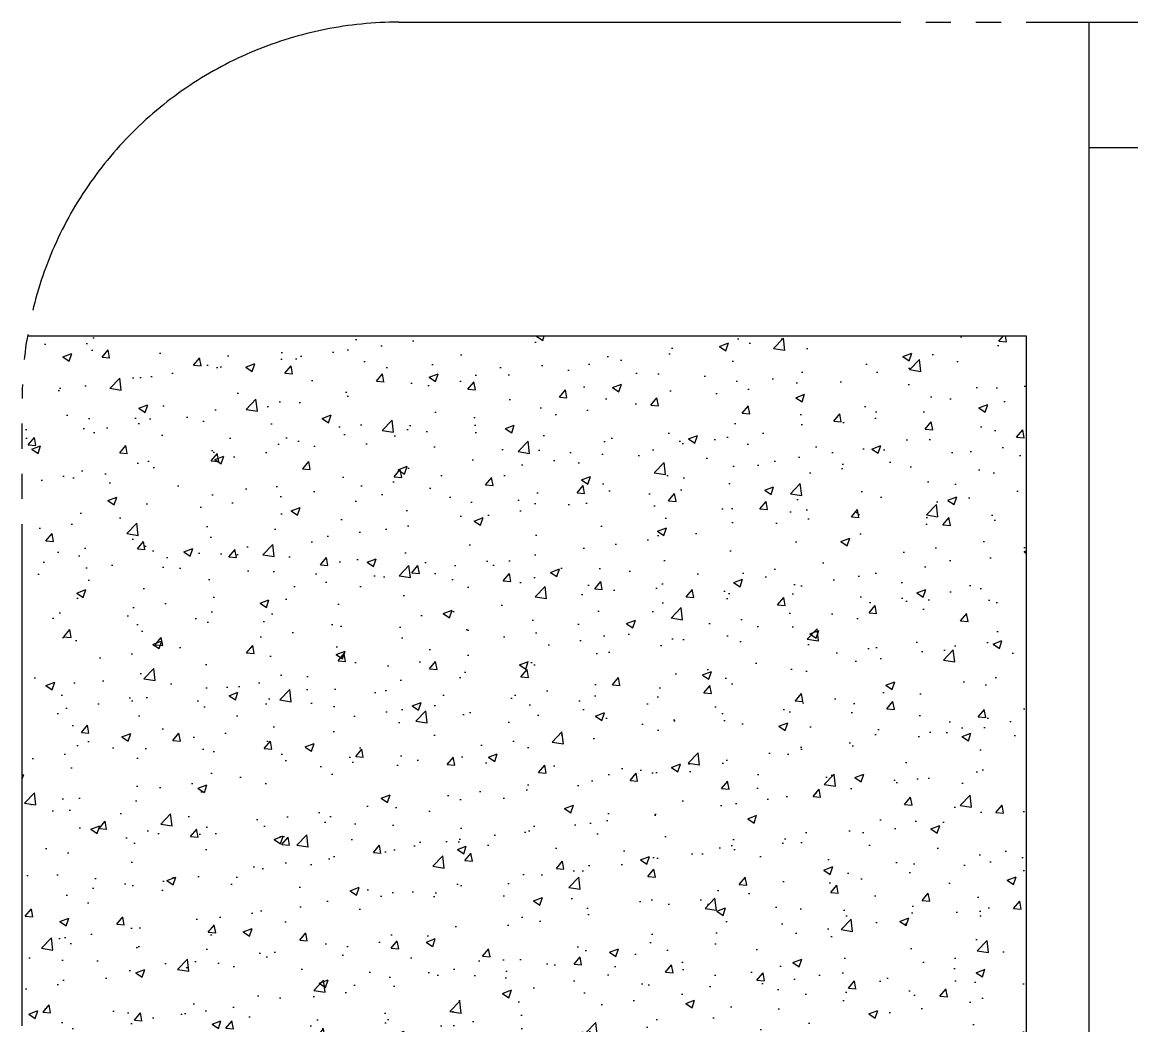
# Model space of a CAD drawing. Header units: millimetres. Extents: x 3584 to 9537, y 842 to 7828.
# Drawn here: x 5484 to 6368, y 7028 to 7828 of the extents above; entities that cross this region are included whole.
import ezdxf

# ---------------------------------------------------------------- set-up
doc = ezdxf.new("R2010")
doc.units = ezdxf.units.MM
doc.linetypes.add('PHANTOM', pattern=[25, 20, -1, 1, -1, 1, -1])
for name, color, linetype in [('CON', 2, 'Continuous'), ('MRK1', 3, 'Continuous'), ('xref_section$0$CON', 2, 'Continuous'), ('xref_section$0$WID', 4, 'Continuous')]:
    doc.layers.add(name, color=color, linetype=linetype)

msp = doc.modelspace()

# ---------------------------------------------------------------- hatches: boundary and pattern name
at = {"layer": 'CON'}
h = msp.add_hatch(dxfattribs=at)
h.set_pattern_fill('AR-CONC', color=8, scale=0.4)
h.set_pattern_definition([(50, (-26704.566, -5331.814), (72.87387, -6.37563), [7.62, -83.82]), (355, (-26704.57, -5331.81), (-14.09737, 76.42274), [6.096, -67.05623]), (100.45144, (-26698.494, -5332.345), (58.7765, 70.0471), [6.476, -71.2361]), (46.1842, (-26704.57, -5311.49), (108.43162, -16.81693), [11.43, -125.73]), (96.63556, (-26695.53, -5312.9), (94.96165, 98.97045), [9.714, -106.85424]), (351.18415, (-26704.57, -5311.49), (94.96165, 98.97045), [9.144, -100.5839]), (21, (-26694.406, -5316.574), (60.64576, -40.90608), [7.62, -83.82]), (326, (-26694.41, -5316.57), (24.72081, 73.67519), [6.096, -67.056]), (71.45144, (-26689.35, -5319.98), (85.36657, 32.76911), [6.476, -71.23598]), (37.5, (-26704.566, -5331.814), (1.235441, 33.822016), [0, -66.2432, 0, -68.072, 0, -67.31]), (7.5, (-26704.566, -5331.814), (26.727865, 40.07223), [0, -38.8112, 0, -64.7192, 0, -25.654]), (327.5, (-26727.223, -5331.814), (54.236238, -2.291498), [0, -25.4, 0, -79.248, 0, -105.156]), (317.5, (-26737.383, -5331.814), (59.25167, 10.170596), [0, -33.02, 0, -52.6288, 0, -74.676])])
h.paths.add_polyline_path([(6283.57, 7578.09), (5487.76, 7578.09, 0.041886), (5483.57, 7528.09), (5483.57, 6878.09), (6083.57, 6878.09), (6083.57, 6628.09), (6283.57, 6628.09)])

# ---------------------------------------------------------------- linework, layer by layer
at = {"layer": 'MRK1', "color": 3, "linetype": 'PHANTOM', "ltscale": 20}
msp.add_lwpolyline([(5783.57, 6228.09, -0.414214), (5483.57, 6528.09), (5483.57, 7528.09, -0.414214), (5783.57, 7828.09), (6783.57, 7828.09, -0.414214), (7083.57, 7528.09), (7083.57, 6528.09, -0.414214), (6783.57, 6228.09)], format="xyb", close=True, dxfattribs=at)
at = {"layer": 'xref_section$0$CON'}
for p, q in [((5487.76, 7578.09), (6283.57, 7578.09)), ((6283.57, 7578.09), (6283.57, 6628.09))]:
    msp.add_line(p, q, dxfattribs=at)
at = {"layer": 'xref_section$0$WID'}
for p, q in [((6333.57, 7828.09), (6333.57, 6528.09)), ((6333.57, 7728.09), (6683.57, 7728.09))]:
    msp.add_line(p, q, dxfattribs=at)

doc.saveas('drawing.dxf')
